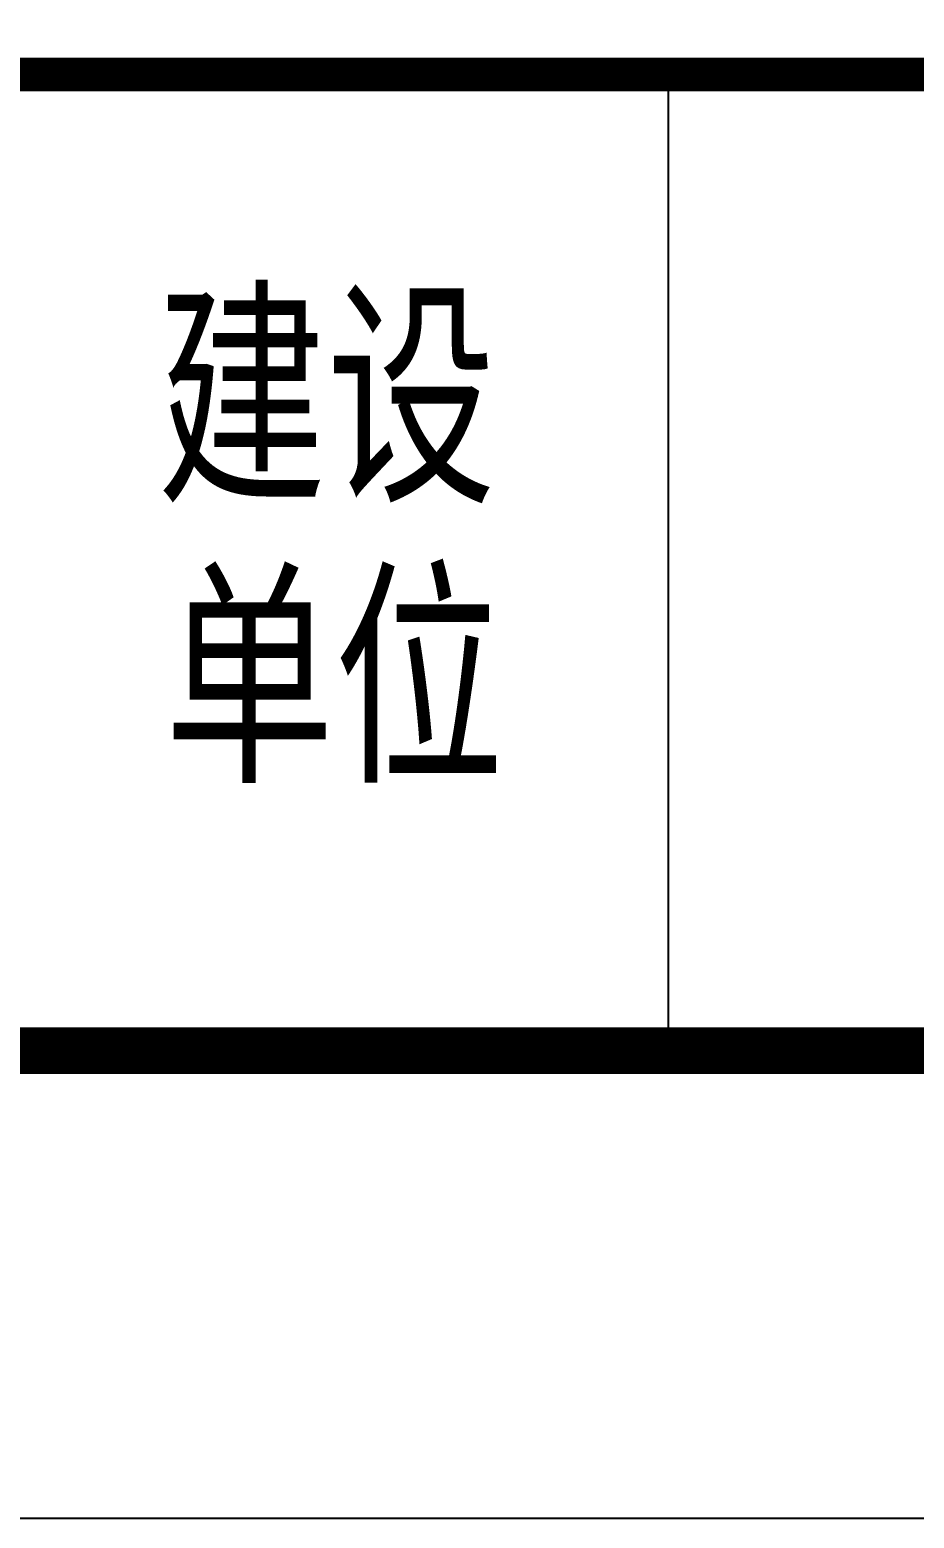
# Model space of a CAD drawing. Extents: x 4283 to 40403, y 1134 to 1764.
# Drawn here: x 4880.71 to 4894.09, y 1136.33 to 1158.84 of the extents above; entities that cross this region are included whole.
import ezdxf

# ---------------------------------------------------------------- set-up
doc = ezdxf.new("R2010")
doc.units = 0
for name, color, linetype in [('PUB_TITLE', 4, 'Continuous'), ('S-MODIFY', 4, 'Continuous'), ('华泽绵阳图框', 7, 'Continuous')]:
    doc.layers.add(name, color=color, linetype=linetype)
doc.styles.add('长仿宋', font='', dxfattribs={"width": 0.7, "height": 5})
doc.styles.get('长仿宋').set_extended_font_data('SimSun')

msp = doc.modelspace()

# ---------------------------------------------------------------- linework, layer by layer
at = {"layer": 'PUB_TITLE'}
msp.add_lwpolyline([(4702.534, 1136.333), (5122.534, 1136.333), (5122.534, 1433.333), (4702.534, 1433.333)], close=True, dxfattribs=at)
at = {"layer": 'PUB_TITLE', "color": 7, "const_width": 0.506}
msp.add_lwpolyline([(4720.211, 1143.403), (5115.234, 1143.403), (5115.239, 1158.165), (4720.211, 1158.165)], close=True, dxfattribs=at)
at = {"layer": 'S-MODIFY'}
msp.add_lwpolyline([(4702.534, 1136.333), (5122.534, 1136.333), (5122.534, 1433.333), (4702.534, 1433.333)], close=True, dxfattribs=at)
at = {"layer": '华泽绵阳图框', "color": 7}
msp.add_line((4890.375, 1143.403), (4890.375, 1158.165), dxfattribs=at)
at = {"layer": '华泽绵阳图框', "color": 7, "const_width": 0.707}
msp.add_lwpolyline([(4720.211, 1143.403), (5115.464, 1143.403), (5115.464, 1426.232), (4720.211, 1426.232)], close=True, dxfattribs=at)
at = {"layer": '华泽绵阳图框', "color": 7, "const_width": 0.506}
msp.add_lwpolyline([(4720.211, 1158.165), (5115.239, 1158.165)], dxfattribs=at)

# ---------------------------------------------------------------- texts
at = {"layer": '华泽绵阳图框', "style": '长仿宋', "width": 0.7}
for s, p in [('建设', (4882.637, 1151.985)), ('单位', (4882.752, 1147.743))]:
    msp.add_text(s, height=2.6851, dxfattribs=at).set_placement(p)

doc.saveas('drawing.dxf')
